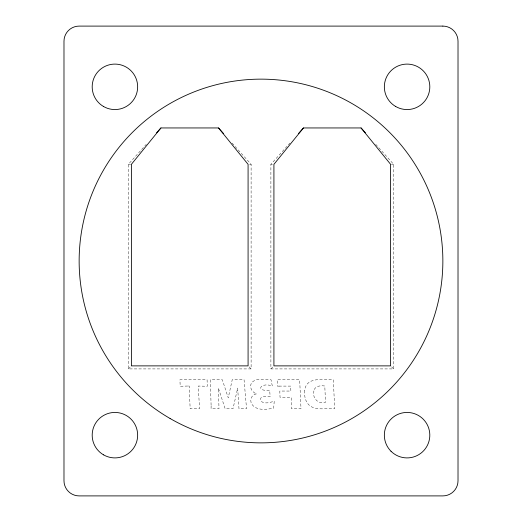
<?xml version="1.0" encoding="UTF-8"?>
<svg xmlns="http://www.w3.org/2000/svg" width="522" height="522" viewBox="0 0 522 522"><rect width="100%" height="100%" fill="white"/><g stroke="black" fill="none" stroke-linecap="round" stroke-linejoin="round"><path stroke-width="0.39" stroke-dasharray="2.61 1.96" d="M232.101 143.1L251.108 164.319L251.108 368.91L128.353 368.91L128.353 164.319L146.277 144.313M375.723 144.313L393.647 164.319L393.647 368.91L270.892 368.91L270.892 164.319L289.899 143.1M128.353 368.91L130.376 366.888M270.892 368.91L272.908 366.888M128.353 164.319L130.63 164.319M249.594 164.319L251.108 164.319M270.892 164.319L272.406 164.319M391.369 164.319L393.647 164.319M391.624 366.888L393.647 368.91M249.092 366.888L251.108 368.91M211.116 405.914L211.071 408.759L219.018 408.759L218.366 388.055L225.152 408.759L232.995 408.759L237.673 388.094L238.985 408.759L246.541 408.759L244.061 379.768L232.225 379.768L228.244 397.868L222.326 379.768L210.307 379.768L211.116 405.914M304.672 390.528C304.117 395.467 305.168 400.857 308.574 404.628C315.471 411.303 326.152 407.806 334.687 408.759L333.343 379.768C323.379 380.003 306.205 376.251 304.672 390.528M274.22 401.327L273.665 408.191C266.579 409.431 256.563 411.114 251.78 404.152C249.301 400.054 251.748 394.143 256.759 393.829C252.25 392.681 249.02 387.5 251.356 383.148C255.884 377.321 264.634 379.572 271.009 379.768L272.327 386.117C261.137 381.523 254.286 391.807 269.672 390.156L270.161 396.674C267.081 396.616 263.218 395.709 260.759 398.097L260.393 399.434L260.759 400.87C264.178 404.654 270.044 402.286 274.22 401.327M313.931 390.887C311.947 397.96 318.224 404.583 325.506 402.371L324.795 385.993C320.691 385.425 314.714 385.706 313.931 390.887M279.296 386.097L277.45 386.163L277.11 379.768L299.667 379.768L301.005 408.759L291.459 408.759L291.211 397.333L280.04 397.333L279.805 391.05L290.871 391.05L290.682 386.097L279.296 386.097M187.685 386.032L180.194 386.267L179.92 379.768L207.077 379.768L207.312 386.267L198.275 386.032L199.541 408.759L190.158 408.759L189.173 386.032L187.685 386.032"/><path stroke-width="0.78" d="M160.939 127.949L131.387 164.319L131.387 365.876L248.08 365.876L248.08 164.319L218.529 127.949L160.939 127.949L156.593 132.797M303.471 127.949L273.919 164.319L273.919 365.876L390.613 365.876L390.613 164.319L361.061 127.949L303.471 127.949L298.584 133.404M361.061 127.949L365.407 132.797M218.529 127.949L223.416 133.404M442.858 26.1L79.142 26.1A15.158 15.158 0 0 0 63.984 41.258L63.984 480.742A15.158 15.158 0 0 0 79.142 495.9L442.858 495.9A15.158 15.158 0 0 0 458.016 480.742L458.016 41.258A15.158 15.158 0 0 0 442.858 26.1M170.074 418.494A181.858 181.858 0 0 0 442.858 261A181.858 181.858 0 0 0 170.074 103.506A181.858 181.858 0 0 0 170.074 418.494M103.552 454.858A22.733 22.733 0 0 0 137.651 435.172A22.733 22.733 0 0 0 103.552 415.486A22.733 22.733 0 0 0 103.552 454.858M391.004 451.249A22.733 22.733 0 0 0 429.038 441.057A22.733 22.733 0 0 0 401.196 413.215A22.733 22.733 0 0 0 391.004 451.249M395.715 106.514A22.733 22.733 0 0 0 429.815 86.828A22.733 22.733 0 0 0 395.715 67.142A22.733 22.733 0 0 0 395.715 106.514M103.552 106.514A22.733 22.733 0 0 0 137.651 86.828A22.733 22.733 0 0 0 103.552 67.142A22.733 22.733 0 0 0 103.552 106.514"/></g></svg>
